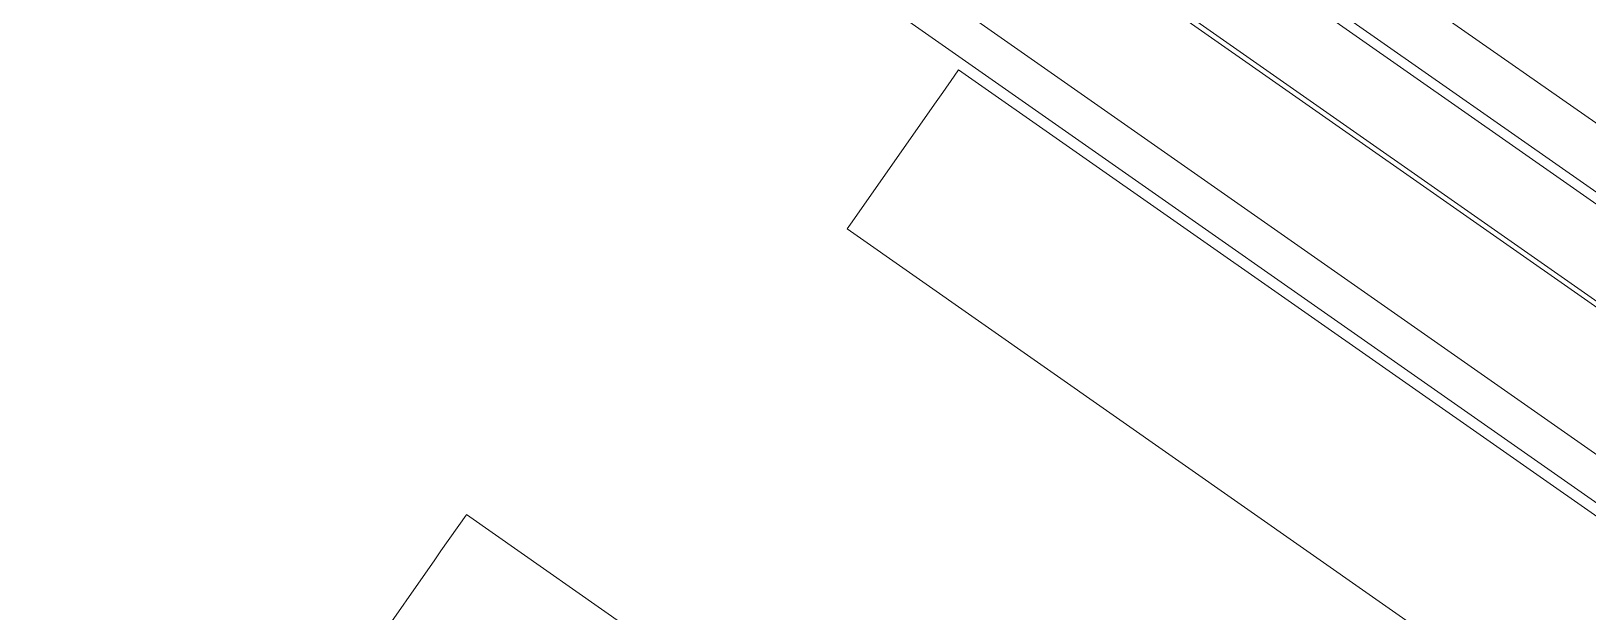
# Model space of a CAD drawing. Header units: inches. Extents: x 1 to 4637, y -664 to 702.
# Drawn here: x 1358.35 to 1370.44, y -147.31 to -142.8 of the extents above; entities that cross this region are included whole.
import ezdxf

# ---------------------------------------------------------------- set-up
doc = ezdxf.new("R2010")
doc.units = ezdxf.units.IN
doc.header["$MEASUREMENT"] = 0
doc.layers.add('I-FURN', color=30, linetype='Continuous', lineweight=9)

# ---------------------------------------------------------------- blocks, each defined once
blk = doc.blocks.new('Desk - Group 1 - No Side Chairs-2319773-New Construction - Tel_Data_Elec Plan')
at = {"layer": 'I-FURN'}
for p, q in [((10.432, -7.432), (25.267, -17.82)), ((25.435, -24.17), (4.407, -9.447)), ((25.435, -24.17), (4.408, -9.447)), ((24.834, -24.124), (4.656, -9.996)), ((3.672, -10.497), (24.699, -25.221)), ((24.296, -24.892), (4.118, -10.764)), ((22.311, -20.037), (9.36, -10.969)), ((3.275, -11.065), (24.302, -25.788)), ((3.319, -11.001), (24.346, -25.725)), ((3.319, -11.001), (24.346, -25.725)), ((3.337, -11.643), (23.736, -25.927)), ((8.495, -12.204), (21.446, -21.272)), ((28.646, -12.994), (25.512, -17.469)), ((25.512, -17.469), (25.465, -17.538)), ((25.465, -17.538), (25.27, -17.816)), ((25.27, -17.816), (25.267, -17.82)), ((22.311, -20.037), (22.273, -20.091)), ((22.273, -20.091), (21.633, -21.005)), ((21.633, -21.005), (21.569, -21.096)), ((21.569, -21.096), (21.48, -21.224)), ((21.48, -21.224), (21.446, -21.272))]:
    blk.add_line(p, q, dxfattribs=at)

msp = doc.modelspace()

# ---------------------------------------------------------------- block references
at = {"layer": 'I-FURN', "rotation": 180}
msp.add_blockref('Desk - Group 1 - No Side Chairs-2319773-New Construction - Tel_Data_Elec Plan', (1387.001, -164.376), dxfattribs=at)

doc.saveas('drawing.dxf')
